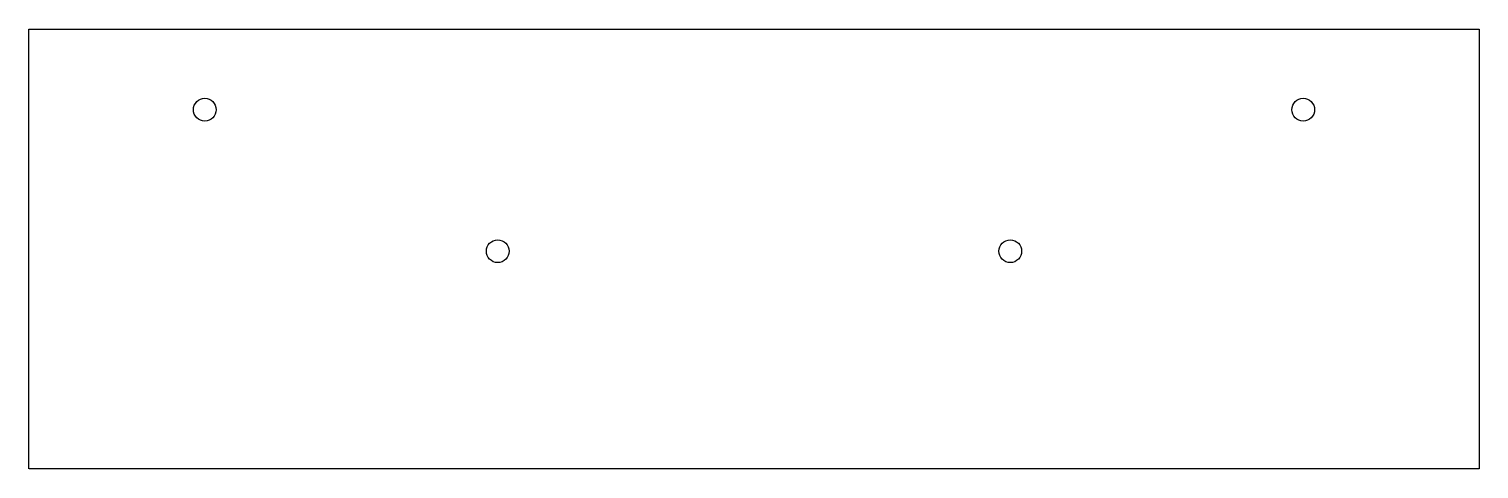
# Model space of a CAD drawing. Extents: x 0 to 198, y 0 to 60.
import ezdxf

# ---------------------------------------------------------------- set-up
doc = ezdxf.new("R2010")
doc.units = 0
doc.layers.add('INTERIOR_LOOPS', color=7, linetype='CONTINUOUS')
doc.layers.add('OUTER_LOOP', color=7, linetype='CONTINUOUS')

msp = doc.modelspace()

# ---------------------------------------------------------------- linework, layer by layer
at = {"layer": 'INTERIOR_LOOPS', "color": 3, "linetype": 'CONTINUOUS'}
for centre in [(24, 49), (174, 49), (64, 29.7), (134, 29.7)]:
    msp.add_circle(centre, 1.55, dxfattribs=at)
at = {"layer": 'OUTER_LOOP', "color": 3, "linetype": 'CONTINUOUS'}
for p, q in [((0, 60), (198, 60)), ((0, 0), (0, 60)), ((198, 60), (198, 0)), ((198, 0), (0, 0))]:
    msp.add_line(p, q, dxfattribs=at)

doc.saveas('drawing.dxf')
